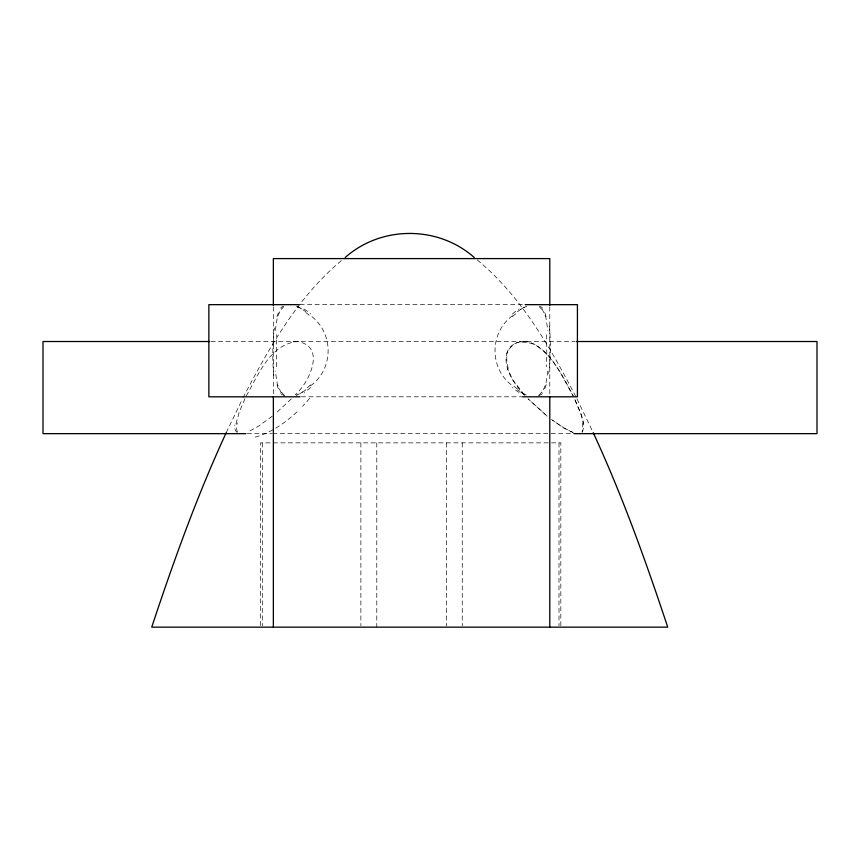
<?xml version="1.0" encoding="UTF-8"?>
<svg xmlns="http://www.w3.org/2000/svg" width="860" height="860" viewBox="0 0 860 860"><rect width="100%" height="100%" fill="white"/><g stroke="black" fill="none" stroke-linecap="round" stroke-linejoin="round"><path stroke-width="0.64" stroke-dasharray="4.3 3.22" d="M275.308 330.433L277.275 317.415L281.156 308.632M547.831 371.025L545.863 384.044L541.983 392.827M235.941 424.023L239.284 412.058L245.261 397.997M506.647 353.696C510.077 340.839 527.062 338.227 536.683 345.795C553.937 357.964 563.687 377.658 573.201 395.912C560.967 375.605 546.326 336.174 516.312 342.914C494.661 355.212 512.023 382.721 524.923 395.482M226.234 432.655L242.509 398.846M246.261 395.912C258.236 375.111 269.911 344.462 297.141 341.538C326.617 345.795 309.514 382.496 295.163 394.794M243.1 397.653C269.137 347.569 298.012 296.41 342.205 259.946M582.231 432.279C586.853 421.26 578.264 409.328 574.673 399.029M291.346 398.879L275.802 413.316M310.654 385.753C333.938 368.736 333.938 332.723 310.654 315.706M512.495 315.706C489.211 332.723 489.211 368.736 512.495 385.753M272.33 416.165L258.849 425.979L248.25 431.806M305.794 389.773L302.58 391.999A65.736 27.756 -62.7 0 1 297.893 394.568L296.377 395.245A65.037 27.488 -62.7 0 0 302.58 391.966M517.354 311.685L520.569 309.471A65.037 27.488 -62.7 0 1 525.245 306.891L526.771 306.214M293.174 341.732L296.098 341.517M299.989 304.655L525.159 304.655M210.969 341.517L575.125 341.517M301.333 396.804L521.719 396.804M247.25 433.655L271.803 433.655M272.781 433.655L573.093 433.655M523.353 341.517L526.288 341.732M551.421 419.519L563.805 427.957L573.222 432.591M572.567 432.344L563.805 427.957L552.281 420.153M296.377 306.214L297.893 306.869A65.037 27.488 62.7 0 1 302.58 309.492L305.794 311.685M520.558 391.966A65.037 27.488 62.7 0 0 526.761 395.235L525.256 394.589A65.736 27.756 62.7 0 1 520.558 391.966L517.354 389.773M547.132 416.165L528.104 398.879L547.992 416.853M477.257 259.946C521.439 296.41 550.325 347.569 576.351 397.653M524.288 394.794L513.001 380.174L507.282 368.349M541.983 308.632L545.863 317.415L547.831 330.433M281.156 392.827L277.275 384.044L275.308 371.025M576.952 398.846L593.217 432.655M575.157 400.061L580.844 413.929L583.51 424.023M560.838 625.822L560.838 442.868L260.462 442.868L260.462 627.155M559 442.868L559 625.822M549.787 306.837L549.787 395.288M462.25 442.868L462.25 625.822M446.351 442.868L446.351 625.876M376.787 442.868L376.787 627.155M360.888 442.868L360.888 625.822M273.362 306.837L273.362 395.288M262.3 442.868L262.3 625.822M512.409 313.997A69.477 33.712 -68.4 0 1 519.064 309.009M539.736 306.181A49.138 21.242 -65.7 0 1 542.391 307.858M544.681 312.535A44.86 16.877 -79.7 0 1 546.164 316.835M549.282 326.048A45.537 9.18 -89 0 1 548.68 373.573M541.596 392.052A48.257 20.629 71.6 0 1 538.65 395.31M517.333 388.967A69.552 32.766 67.2 0 1 512.549 384.893M310.729 387.462A69.477 33.712 -68.4 0 1 304.075 392.45M284.37 395.611A49.138 21.242 -65.7 0 1 280.747 393.6M278.468 388.924A44.86 16.877 -79.7 0 1 276.985 384.624M273.856 375.411A45.537 9.18 -89 0 1 274.469 327.886M281.542 309.406A48.257 20.629 71.6 0 1 283.682 306.816M297.893 306.891A65.736 27.756 62.7 0 1 302.58 309.492M305.816 312.492A69.552 32.766 67.2 0 1 310.6 316.566M546.412 334.733A45.537 5.644 90 0 1 546.412 366.725M539.457 306.816A48.257 20.629 -71.6 0 1 541.596 309.406M520.558 309.492A65.736 27.756 -62.7 0 1 525.245 306.891M512.549 316.566A69.552 32.766 -67.2 0 1 517.333 312.492M519.064 392.45A69.477 33.712 68.4 0 1 512.409 387.462M542.391 393.6A49.138 21.242 65.7 0 1 538.769 395.611M546.164 384.624A44.86 16.877 79.7 0 1 544.681 388.924M276.726 366.725A45.537 5.644 -90 0 1 276.726 334.733M284.488 395.31A48.257 20.629 -71.6 0 1 281.542 392.052M310.6 384.893A69.552 32.766 -67.2 0 1 305.816 388.967M304.075 309.009A69.477 33.712 68.4 0 1 310.729 313.997M280.747 307.858A49.138 21.242 65.7 0 1 283.413 306.181M276.985 316.835A44.86 16.877 79.7 0 1 278.468 312.535M582.198 422.754A36.776 11.126 57.6 0 1 581.994 431.946M309.654 398.298A83.248 44.193 -52.1 0 1 302.548 406.296M297.001 411.832A83.248 44.193 -52.1 0 1 253.657 437.439M237.177 432.333A36.776 11.879 -53.9 0 1 234.855 425.066M237.457 431.946A36.776 11.126 -57.6 0 1 237.263 422.754M508.292 368.456A29.358 17.608 55.6 0 1 507.271 354.18"/><path stroke-width="1.29" d="M226.234 432.655C197.09 495.736 173.591 561.247 151.725 627.155L667.726 627.155C645.86 561.247 622.361 495.736 593.217 432.655M345.225 257.484C381.346 225.438 438.116 225.438 474.225 257.484M298.656 304.655L208.862 304.655L208.862 396.804L299.989 396.804M525.159 304.655L577.425 304.655L577.425 396.804L522.482 396.804M209.625 341.517L43 341.517L43 433.655L245.906 433.655M576.469 341.517L817 341.517L817 433.655L573.781 433.655M549.787 305.493L549.787 258.591L273.362 258.591L273.362 305.493M549.787 396.632L549.787 627.155M273.362 396.632L273.362 627.155"/></g></svg>
